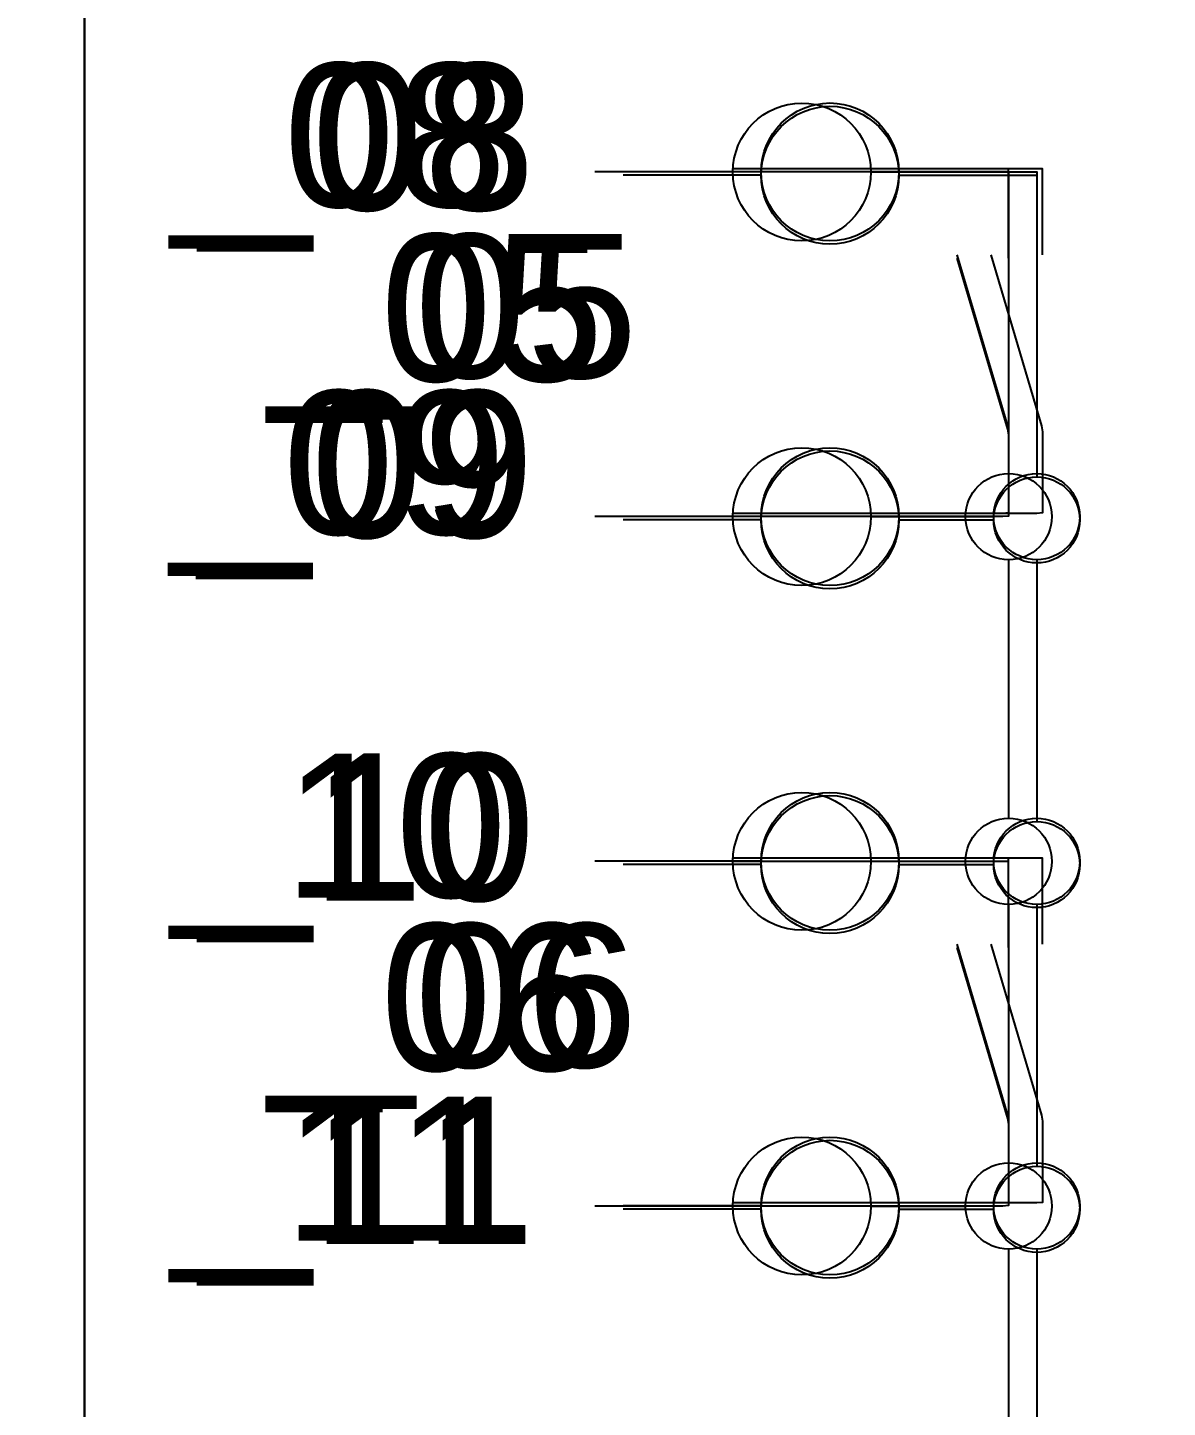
# Model space of a CAD drawing. Extents: x 1 to 47, y 1 to 35.
# Drawn here: x 40.5878 to 40.977, y 22.5932 to 23.0644 of the extents above; entities that cross this region are included whole.
import ezdxf

# ---------------------------------------------------------------- set-up
doc = ezdxf.new("R2010")
doc.units = 0
doc.header["$MEASUREMENT"] = 0
for name, color, linetype in [('9_03__2__42_UNIVERSAL_BINA', 7, 'CONTINUOUS'), ('9_04__3__63_UNIVERSAL_BINA', 7, 'CONTINUOUS'), ('9_05__4__84_UNIVERSAL_BINA', 7, 'CONTINUOUS'), ('9_06__5__21_UNIVERSAL_BINA', 7, 'CONTINUOUS'), ('9_07__6__21_UNIVERSAL_BINA', 7, 'CONTINUOUS'), ('9_08__7__21_UNIVERSAL_BINA', 7, 'CONTINUOUS'), ('9_09__8__42_UNIVERSAL_BINA', 7, 'CONTINUOUS'), ('9_10__9__42_UNIVERSAL_BINA', 7, 'CONTINUOUS'), ('9_11__A__63_UNIVERSAL_BINA', 7, 'CONTINUOUS'), ('9_13__C__24_ELECTROMECHANI', 7, 'CONTINUOUS'), ('9_14__D__36_ELECTROMECHANI', 7, 'CONTINUOUS'), ('9_15__E__48_ELECTROMECHANI', 7, 'CONTINUOUS')]:
    doc.layers.add(name, color=color, linetype=linetype)
doc.styles.add('ARIAL', font='arial.ttf')

msp = doc.modelspace()

# ---------------------------------------------------------------- linework, layer by layer
at = {"layer": '9_03__2__42_UNIVERSAL_BINA'}
msp.add_lwpolyline([(40.74598, 24.16587), (41.09263, 24.16587, -0.398142), (41.1083, 24.15104), (41.10842, 24.10171, -0.411696), (41.058, 24.05061), (41.01922, 24.04993, 0.408751), (40.98599, 24.01616), (40.98601, 21.2023, 0.419667), (41.01934, 21.16958), (41.05828, 21.1689, -0.411441), (41.10842, 21.11747), (41.10842, 21.0706, -0.402437), (41.09212, 21.05363), (40.74547, 21.05364, -0.4372), (40.72968, 21.07071), (40.72968, 21.11837, 0.414214), (40.67858, 21.16947), (40.64048, 21.16947, -0.41992), (40.60725, 21.20335), (40.60727, 24.01732, -0.419692), (40.6406, 24.05004), (40.67954, 24.05004, 0.399045), (40.72958, 24.09754), (40.72968, 24.14895, -0.402086)], format="xyb", close=True, dxfattribs=at)
for points in [[(40.83821, 23.01507), (40.79113, 23.01507)], [(40.88529, 23.01507), (40.93237, 23.01507), (40.93237, 22.91208)], [(40.83821, 22.89737), (40.79113, 22.89737)], [(40.88529, 22.89737), (40.91765, 22.89737)], [(40.93237, 22.88266), (40.93237, 22.79439)], [(40.83821, 22.77968), (40.79113, 22.77968)], [(40.88529, 22.77968), (40.91765, 22.77967)], [(40.93237, 22.76496), (40.93237, 22.67669)], [(40.83821, 22.66198), (40.79113, 22.66198)], [(40.88529, 22.66198), (40.91765, 22.66198)], [(40.93237, 22.64727), (40.93237, 22.55899)]]:
    msp.add_lwpolyline(points, dxfattribs=at)
for centre, radius in [((40.86177, 23.01507), 0.02354), ((40.86177, 22.89737), 0.02354), ((40.93239, 22.89737), 0.01471), ((40.86177, 22.77968), 0.02354), ((40.93239, 22.77967), 0.01471), ((40.86177, 22.66198), 0.02354), ((40.93239, 22.66198), 0.01471)]:
    msp.add_circle(centre, radius, dxfattribs=at)
at = {"layer": '9_04__3__63_UNIVERSAL_BINA'}
for points in [[(40.36724, 24.16587), (40.71389, 24.16587, -0.398142), (40.72956, 24.15104), (40.72968, 24.10171, -0.411696), (40.67926, 24.05061), (40.64048, 24.04993, 0.408751), (40.60725, 24.01616), (40.60727, 21.2023, 0.419667), (40.6406, 21.16958), (40.67954, 21.1689, -0.411441), (40.72968, 21.11747), (40.72968, 21.0706, -0.402437), (40.71338, 21.05363), (40.36673, 21.05364, -0.4372), (40.35094, 21.07071), (40.35094, 21.11837, 0.414214), (40.29984, 21.16947), (40.26174, 21.16947, -0.41992), (40.22851, 21.20335), (40.22853, 24.01732, -0.419692), (40.26186, 24.05004), (40.3008, 24.05004, 0.399045), (40.35085, 24.09754), (40.35094, 24.14895, -0.402086)], [(40.74598, 24.16587), (41.09263, 24.16587, -0.398142), (41.1083, 24.15104), (41.10842, 24.10171, -0.411696), (41.058, 24.05061), (41.01922, 24.04993, 0.408751), (40.98599, 24.01616), (40.98601, 21.2023, 0.419667), (41.01934, 21.16958), (41.05828, 21.1689, -0.411441), (41.10842, 21.11747), (41.10842, 21.0706, -0.402437), (41.09212, 21.05363), (40.74547, 21.05364, -0.4372), (40.72968, 21.07071), (40.72968, 21.11837, 0.414214), (40.67858, 21.16947), (40.64048, 21.16947, -0.41992), (40.60725, 21.20335), (40.60727, 24.01732, -0.419692), (40.6406, 24.05004), (40.67954, 24.05004, 0.399045), (40.72958, 24.09754), (40.72968, 24.14895, -0.402086)]]:
    msp.add_lwpolyline(points, format="xyb", close=True, dxfattribs=at)
for points in [[(40.83821, 23.01507), (40.79113, 23.01507)], [(40.88529, 23.01507), (40.93237, 23.01507), (40.93237, 22.91208)], [(40.83821, 22.89737), (40.79113, 22.89737)], [(40.88529, 22.89737), (40.91765, 22.89737)], [(40.93237, 22.88266), (40.93237, 22.79439)], [(40.83821, 22.77968), (40.79113, 22.77968)], [(40.88529, 22.77968), (40.91765, 22.77967)], [(40.93237, 22.76496), (40.93237, 22.67669)], [(40.83821, 22.66198), (40.79113, 22.66198)], [(40.88529, 22.66198), (40.91765, 22.66198)], [(40.93237, 22.64727), (40.93237, 22.55899)]]:
    msp.add_lwpolyline(points, dxfattribs=at)
for centre, radius in [((40.86177, 23.01507), 0.02354), ((40.86177, 22.89737), 0.02354), ((40.93239, 22.89737), 0.01471), ((40.86177, 22.77968), 0.02354), ((40.93239, 22.77967), 0.01471), ((40.86177, 22.66198), 0.02354), ((40.93239, 22.66198), 0.01471)]:
    msp.add_circle(centre, radius, dxfattribs=at)
at = {"layer": '9_05__4__84_UNIVERSAL_BINA'}
for points in [[(40.36724, 24.16587), (40.71389, 24.16587, -0.398142), (40.72956, 24.15104), (40.72968, 24.10171, -0.411696), (40.67926, 24.05061), (40.64048, 24.04993, 0.408751), (40.60725, 24.01616), (40.60727, 21.2023, 0.419667), (40.6406, 21.16958), (40.67954, 21.1689, -0.411441), (40.72968, 21.11747), (40.72968, 21.0706, -0.402437), (40.71338, 21.05363), (40.36673, 21.05364, -0.4372), (40.35094, 21.07071), (40.35094, 21.11837, 0.414214), (40.29984, 21.16947), (40.26174, 21.16947, -0.41992), (40.22851, 21.20335), (40.22853, 24.01732, -0.419692), (40.26186, 24.05004), (40.3008, 24.05004, 0.399045), (40.35085, 24.09754), (40.35094, 24.14895, -0.402086)], [(40.74598, 24.16587), (41.09263, 24.16587, -0.398142), (41.1083, 24.15104), (41.10842, 24.10171, -0.411696), (41.058, 24.05061), (41.01922, 24.04993, 0.408751), (40.98599, 24.01616), (40.98601, 21.2023, 0.419667), (41.01934, 21.16958), (41.05828, 21.1689, -0.411441), (41.10842, 21.11747), (41.10842, 21.0706, -0.402437), (41.09212, 21.05363), (40.74547, 21.05364, -0.4372), (40.72968, 21.07071), (40.72968, 21.11837, 0.414214), (40.67858, 21.16947), (40.64048, 21.16947, -0.41992), (40.60725, 21.20335), (40.60727, 24.01732, -0.419692), (40.6406, 24.05004), (40.67954, 24.05004, 0.399045), (40.72958, 24.09754), (40.72968, 24.14895, -0.402086)]]:
    msp.add_lwpolyline(points, format="xyb", close=True, dxfattribs=at)
for points in [[(40.83821, 23.01395), (40.79113, 23.01395)], [(40.88529, 23.01395), (40.93237, 23.01395), (40.93237, 22.91097)], [(40.83821, 22.89625), (40.79113, 22.89625)], [(40.88529, 22.89625), (40.91765, 22.89625)], [(40.93237, 22.88154), (40.93237, 22.79327)], [(40.83821, 22.77856), (40.79113, 22.77856)], [(40.88529, 22.77856), (40.91765, 22.77856)], [(40.93237, 22.76384), (40.93237, 22.67557)], [(40.83821, 22.66086), (40.79113, 22.66086)], [(40.88529, 22.66086), (40.91765, 22.66086)], [(40.93237, 22.64615), (40.93237, 22.55787)]]:
    msp.add_lwpolyline(points, dxfattribs=at)
for centre, radius in [((40.86177, 23.01395), 0.02354), ((40.86177, 22.89625), 0.02354), ((40.93239, 22.89625), 0.01471), ((40.86177, 22.77856), 0.02354), ((40.93239, 22.77856), 0.01471), ((40.86177, 22.66086), 0.02354), ((40.93239, 22.66086), 0.01471)]:
    msp.add_circle(centre, radius, dxfattribs=at)
at = {"layer": '9_06__5__21_UNIVERSAL_BINA'}
msp.add_lwpolyline([(40.74598, 24.16587), (41.09263, 24.16587, -0.398142), (41.1083, 24.15104), (41.10842, 24.10171, -0.411696), (41.058, 24.05061), (41.01922, 24.04993, 0.408751), (40.98599, 24.01616), (40.98601, 21.2023, 0.419667), (41.01934, 21.16958), (41.05828, 21.1689, -0.411441), (41.10842, 21.11747), (41.10842, 21.0706, -0.402437), (41.09212, 21.05363), (40.74547, 21.05364, -0.4372), (40.72968, 21.07071), (40.72968, 21.11837, 0.414214), (40.67858, 21.16947), (40.64048, 21.16947, -0.41992), (40.60725, 21.20335), (40.60727, 24.01732, -0.419692), (40.6406, 24.05004), (40.67954, 24.05004, 0.399045), (40.72958, 24.09754), (40.72968, 24.14895, -0.402086)], format="xyb", close=True, dxfattribs=at)
for points in [[(40.93438, 22.98675), (40.93438, 23.01618), (40.84022, 23.01618)], [(40.91672, 22.98675), (40.934, 22.92834), (40.93438, 22.92634), (40.93438, 22.92307), (40.93438, 22.91862), (40.93438, 22.91356), (40.93438, 22.90845), (40.93438, 22.90041), (40.93438, 22.89861), (40.93237, 22.89848), (40.84022, 22.89848)], [(40.93438, 22.75136), (40.93438, 22.78078), (40.84022, 22.78078)], [(40.91672, 22.75136), (40.934, 22.69295), (40.93438, 22.69094), (40.93438, 22.68767), (40.93438, 22.68322), (40.93438, 22.67816), (40.93438, 22.67306), (40.93438, 22.66501), (40.93438, 22.66321), (40.93237, 22.66308), (40.84022, 22.66308)]]:
    msp.add_lwpolyline(points, dxfattribs=at)
at = {"layer": '9_07__6__21_UNIVERSAL_BINA'}
for points in [[(40.36724, 24.16587), (40.71389, 24.16587, -0.398142), (40.72956, 24.15104), (40.72968, 24.10171, -0.411696), (40.67926, 24.05061), (40.64048, 24.04993, 0.408751), (40.60725, 24.01616), (40.60727, 21.2023, 0.419667), (40.6406, 21.16958), (40.67954, 21.1689, -0.411441), (40.72968, 21.11747), (40.72968, 21.0706, -0.402437), (40.71338, 21.05363), (40.36673, 21.05364, -0.4372), (40.35094, 21.07071), (40.35094, 21.11837, 0.414214), (40.29984, 21.16947), (40.26174, 21.16947, -0.41992), (40.22851, 21.20335), (40.22853, 24.01732, -0.419692), (40.26186, 24.05004), (40.3008, 24.05004, 0.399045), (40.35085, 24.09754), (40.35094, 24.14895, -0.402086)], [(40.74598, 24.16587), (41.09263, 24.16587, -0.398142), (41.1083, 24.15104), (41.10842, 24.10171, -0.411696), (41.058, 24.05061), (41.01922, 24.04993, 0.408751), (40.98599, 24.01616), (40.98601, 21.2023, 0.419667), (41.01934, 21.16958), (41.05828, 21.1689, -0.411441), (41.10842, 21.11747), (41.10842, 21.0706, -0.402437), (41.09212, 21.05363), (40.74547, 21.05364, -0.4372), (40.72968, 21.07071), (40.72968, 21.11837, 0.414214), (40.67858, 21.16947), (40.64048, 21.16947, -0.41992), (40.60725, 21.20335), (40.60727, 24.01732, -0.419692), (40.6406, 24.05004), (40.67954, 24.05004, 0.399045), (40.72958, 24.09754), (40.72968, 24.14895, -0.402086)]]:
    msp.add_lwpolyline(points, format="xyb", close=True, dxfattribs=at)
for points in [[(40.92276, 22.98673), (40.92276, 23.01615), (40.8286, 23.01615)], [(40.90511, 22.98673), (40.92238, 22.92832), (40.92276, 22.92631), (40.92276, 22.92304), (40.92276, 22.91859), (40.92276, 22.91353), (40.92276, 22.90843), (40.92276, 22.90038), (40.92276, 22.89858), (40.92075, 22.89845), (40.8286, 22.89845)], [(40.92276, 22.75133), (40.92276, 22.78075), (40.8286, 22.78075)], [(40.90511, 22.75133), (40.92238, 22.69292), (40.92276, 22.69091), (40.92276, 22.68764), (40.92276, 22.68319), (40.92276, 22.67813), (40.92276, 22.67303), (40.92276, 22.66499), (40.92276, 22.66319), (40.92075, 22.66305), (40.8286, 22.66305)]]:
    msp.add_lwpolyline(points, dxfattribs=at)
at = {"layer": '9_08__7__21_UNIVERSAL_BINA'}
for points in [[(40.36724, 24.16587), (40.71389, 24.16587, -0.398142), (40.72956, 24.15104), (40.72968, 24.10171, -0.411696), (40.67926, 24.05061), (40.64048, 24.04993, 0.408751), (40.60725, 24.01616), (40.60727, 21.2023, 0.419667), (40.6406, 21.16958), (40.67954, 21.1689, -0.411441), (40.72968, 21.11747), (40.72968, 21.0706, -0.402437), (40.71338, 21.05363), (40.36673, 21.05364, -0.4372), (40.35094, 21.07071), (40.35094, 21.11837, 0.414214), (40.29984, 21.16947), (40.26174, 21.16947, -0.41992), (40.22851, 21.20335), (40.22853, 24.01732, -0.419692), (40.26186, 24.05004), (40.3008, 24.05004, 0.399045), (40.35085, 24.09754), (40.35094, 24.14895, -0.402086)], [(40.74598, 24.16587), (41.09263, 24.16587, -0.398142), (41.1083, 24.15104), (41.10842, 24.10171, -0.411696), (41.058, 24.05061), (41.01922, 24.04993, 0.408751), (40.98599, 24.01616), (40.98601, 21.2023, 0.419667), (41.01934, 21.16958), (41.05828, 21.1689, -0.411441), (41.10842, 21.11747), (41.10842, 21.0706, -0.402437), (41.09212, 21.05363), (40.74547, 21.05364, -0.4372), (40.72968, 21.07071), (40.72968, 21.11837, 0.414214), (40.67858, 21.16947), (40.64048, 21.16947, -0.41992), (40.60725, 21.20335), (40.60727, 24.01732, -0.419692), (40.6406, 24.05004), (40.67954, 24.05004, 0.399045), (40.72958, 24.09754), (40.72968, 24.14895, -0.402086)]]:
    msp.add_lwpolyline(points, format="xyb", close=True, dxfattribs=at)
for points in [[(40.92276, 22.98563), (40.92276, 23.01506), (40.8286, 23.01506)], [(40.90511, 22.98563), (40.92238, 22.92722), (40.92276, 22.92522), (40.92276, 22.92195), (40.92276, 22.9175), (40.92276, 22.91244), (40.92276, 22.90734), (40.92276, 22.89929), (40.92276, 22.89749), (40.92075, 22.89736), (40.8286, 22.89736)], [(40.92276, 22.75024), (40.92276, 22.77966), (40.8286, 22.77966)], [(40.90511, 22.75024), (40.92238, 22.69183), (40.92276, 22.68982), (40.92276, 22.68655), (40.92276, 22.6821), (40.92276, 22.67704), (40.92276, 22.67194), (40.92276, 22.66389), (40.92276, 22.66209), (40.92075, 22.66196), (40.8286, 22.66196)]]:
    msp.add_lwpolyline(points, dxfattribs=at)
at = {"layer": '9_09__8__42_UNIVERSAL_BINA'}
for points in [[(40.36724, 24.16587), (40.71389, 24.16587, -0.398142), (40.72956, 24.15104), (40.72968, 24.10171, -0.411696), (40.67926, 24.05061), (40.64048, 24.04993, 0.408751), (40.60725, 24.01616), (40.60727, 21.2023, 0.419667), (40.6406, 21.16958), (40.67954, 21.1689, -0.411441), (40.72968, 21.11747), (40.72968, 21.0706, -0.402437), (40.71338, 21.05363), (40.36673, 21.05364, -0.4372), (40.35094, 21.07071), (40.35094, 21.11837, 0.414214), (40.29984, 21.16947), (40.26174, 21.16947, -0.41992), (40.22851, 21.20335), (40.22853, 24.01732, -0.419692), (40.26186, 24.05004), (40.3008, 24.05004, 0.399045), (40.35085, 24.09754), (40.35094, 24.14895, -0.402086)], [(40.74598, 24.16587), (41.09263, 24.16587, -0.398142), (41.1083, 24.15104), (41.10842, 24.10171, -0.411696), (41.058, 24.05061), (41.01922, 24.04993, 0.408751), (40.98599, 24.01616), (40.98601, 21.2023, 0.419667), (41.01934, 21.16958), (41.05828, 21.1689, -0.411441), (41.10842, 21.11747), (41.10842, 21.0706, -0.402437), (41.09212, 21.05363), (40.74547, 21.05364, -0.4372), (40.72968, 21.07071), (40.72968, 21.11837, 0.414214), (40.67858, 21.16947), (40.64048, 21.16947, -0.41992), (40.60725, 21.20335), (40.60727, 24.01732, -0.419692), (40.6406, 24.05004), (40.67954, 24.05004, 0.399045), (40.72958, 24.09754), (40.72968, 24.14895, -0.402086)]]:
    msp.add_lwpolyline(points, format="xyb", close=True, dxfattribs=at)
for points in [[(40.83821, 23.01507), (40.79113, 23.01507)], [(40.88529, 23.01507), (40.93237, 23.01507), (40.93237, 22.91208)], [(40.83821, 22.89737), (40.79113, 22.89737)], [(40.88529, 22.89737), (40.91765, 22.89737)], [(40.93237, 22.88266), (40.93237, 22.79439)], [(40.83821, 22.77968), (40.79113, 22.77968)], [(40.88529, 22.77968), (40.91765, 22.77967)], [(40.93237, 22.76496), (40.93237, 22.67669)], [(40.83821, 22.66198), (40.79113, 22.66198)], [(40.88529, 22.66198), (40.91765, 22.66198)], [(40.93237, 22.64727), (40.93237, 22.55899)]]:
    msp.add_lwpolyline(points, dxfattribs=at)
for centre, radius in [((40.86177, 23.01507), 0.02354), ((40.86177, 22.89737), 0.02354), ((40.93239, 22.89737), 0.01471), ((40.86177, 22.77968), 0.02354), ((40.93239, 22.77967), 0.01471), ((40.86177, 22.66198), 0.02354), ((40.93239, 22.66198), 0.01471)]:
    msp.add_circle(centre, radius, dxfattribs=at)
at = {"layer": '9_10__9__42_UNIVERSAL_BINA'}
for points in [[(40.36724, 24.16587), (40.71389, 24.16587, -0.398142), (40.72956, 24.15104), (40.72968, 24.10171, -0.411696), (40.67926, 24.05061), (40.64048, 24.04993, 0.408751), (40.60725, 24.01616), (40.60727, 21.2023, 0.419667), (40.6406, 21.16958), (40.67954, 21.1689, -0.411441), (40.72968, 21.11747), (40.72968, 21.0706, -0.402437), (40.71338, 21.05363), (40.36673, 21.05364, -0.4372), (40.35094, 21.07071), (40.35094, 21.11837, 0.414214), (40.29984, 21.16947), (40.26174, 21.16947, -0.41992), (40.22851, 21.20335), (40.22853, 24.01732, -0.419692), (40.26186, 24.05004), (40.3008, 24.05004, 0.399045), (40.35085, 24.09754), (40.35094, 24.14895, -0.402086)], [(40.74598, 24.16587), (41.09263, 24.16587, -0.398142), (41.1083, 24.15104), (41.10842, 24.10171, -0.411696), (41.058, 24.05061), (41.01922, 24.04993, 0.408751), (40.98599, 24.01616), (40.98601, 21.2023, 0.419667), (41.01934, 21.16958), (41.05828, 21.1689, -0.411441), (41.10842, 21.11747), (41.10842, 21.0706, -0.402437), (41.09212, 21.05363), (40.74547, 21.05364, -0.4372), (40.72968, 21.07071), (40.72968, 21.11837, 0.414214), (40.67858, 21.16947), (40.64048, 21.16947, -0.41992), (40.60725, 21.20335), (40.60727, 24.01732, -0.419692), (40.6406, 24.05004), (40.67954, 24.05004, 0.399045), (40.72958, 24.09754), (40.72968, 24.14895, -0.402086)]]:
    msp.add_lwpolyline(points, format="xyb", close=True, dxfattribs=at)
for points in [[(40.8286, 23.01506), (40.78152, 23.01506)], [(40.87568, 23.01506), (40.92276, 23.01506), (40.92276, 22.91207)], [(40.8286, 22.89736), (40.78152, 22.89736)], [(40.87568, 22.89736), (40.90805, 22.89736)], [(40.92276, 22.88265), (40.92276, 22.79438)], [(40.8286, 22.77967), (40.78152, 22.77967)], [(40.87568, 22.77967), (40.90805, 22.77966)], [(40.92276, 22.76495), (40.92276, 22.67668)], [(40.8286, 22.66197), (40.78152, 22.66197)], [(40.87568, 22.66197), (40.90805, 22.66197)], [(40.92276, 22.64725), (40.92276, 22.55898)]]:
    msp.add_lwpolyline(points, dxfattribs=at)
for centre, radius in [((40.85217, 23.01506), 0.02354), ((40.85217, 22.89736), 0.02354), ((40.92279, 22.89736), 0.01471), ((40.85217, 22.77967), 0.02354), ((40.92279, 22.77966), 0.01471), ((40.85217, 22.66197), 0.02354), ((40.92279, 22.66197), 0.01471)]:
    msp.add_circle(centre, radius, dxfattribs=at)
at = {"layer": '9_11__A__63_UNIVERSAL_BINA'}
for points in [[(40.36724, 24.16587), (40.71389, 24.16587, -0.398142), (40.72956, 24.15104), (40.72968, 24.10171, -0.411696), (40.67926, 24.05061), (40.64048, 24.04993, 0.408751), (40.60725, 24.01616), (40.60727, 21.2023, 0.419667), (40.6406, 21.16958), (40.67954, 21.1689, -0.411441), (40.72968, 21.11747), (40.72968, 21.0706, -0.402437), (40.71338, 21.05363), (40.36673, 21.05364, -0.4372), (40.35094, 21.07071), (40.35094, 21.11837, 0.414214), (40.29984, 21.16947), (40.26174, 21.16947, -0.41992), (40.22851, 21.20335), (40.22853, 24.01732, -0.419692), (40.26186, 24.05004), (40.3008, 24.05004, 0.399045), (40.35085, 24.09754), (40.35094, 24.14895, -0.402086)], [(40.74598, 24.16587), (41.09263, 24.16587, -0.398142), (41.1083, 24.15104), (41.10842, 24.10171, -0.411696), (41.058, 24.05061), (41.01922, 24.04993, 0.408751), (40.98599, 24.01616), (40.98601, 21.2023, 0.419667), (41.01934, 21.16958), (41.05828, 21.1689, -0.411441), (41.10842, 21.11747), (41.10842, 21.0706, -0.402437), (41.09212, 21.05363), (40.74547, 21.05364, -0.4372), (40.72968, 21.07071), (40.72968, 21.11837, 0.414214), (40.67858, 21.16947), (40.64048, 21.16947, -0.41992), (40.60725, 21.20335), (40.60727, 24.01732, -0.419692), (40.6406, 24.05004), (40.67954, 24.05004, 0.399045), (40.72958, 24.09754), (40.72968, 24.14895, -0.402086)]]:
    msp.add_lwpolyline(points, format="xyb", close=True, dxfattribs=at)
for points in [[(40.83821, 23.01507), (40.79113, 23.01507)], [(40.88529, 23.01507), (40.93237, 23.01507), (40.93237, 22.91208)], [(40.83821, 22.89737), (40.79113, 22.89737)], [(40.88529, 22.89737), (40.91765, 22.89737)], [(40.93237, 22.88266), (40.93237, 22.79439)], [(40.83821, 22.77968), (40.79113, 22.77968)], [(40.88529, 22.77968), (40.91765, 22.77967)], [(40.93237, 22.76496), (40.93237, 22.67669)], [(40.83821, 22.66198), (40.79113, 22.66198)], [(40.88529, 22.66198), (40.91765, 22.66198)], [(40.93237, 22.64727), (40.93237, 22.55899)]]:
    msp.add_lwpolyline(points, dxfattribs=at)
for centre, radius in [((40.86177, 23.01507), 0.02354), ((40.86177, 22.89737), 0.02354), ((40.93239, 22.89737), 0.01471), ((40.86177, 22.77968), 0.02354), ((40.93239, 22.77967), 0.01471), ((40.86177, 22.66198), 0.02354), ((40.93239, 22.66198), 0.01471)]:
    msp.add_circle(centre, radius, dxfattribs=at)
at = {"layer": '9_13__C__24_ELECTROMECHANI'}
msp.add_lwpolyline([(40.74598, 24.16587), (41.09263, 24.16587, -0.398142), (41.1083, 24.15104), (41.10842, 24.10171, -0.411696), (41.058, 24.05061), (41.01922, 24.04993, 0.408751), (40.98599, 24.01616), (40.98601, 21.2023, 0.419667), (41.01934, 21.16958), (41.05828, 21.1689, -0.411441), (41.10842, 21.11747), (41.10842, 21.0706, -0.402437), (41.09212, 21.05363), (40.74547, 21.05364, -0.4372), (40.72968, 21.07071), (40.72968, 21.11837, 0.414214), (40.67858, 21.16947), (40.64048, 21.16947, -0.41992), (40.60725, 21.20335), (40.60727, 24.01732, -0.419692), (40.6406, 24.05004), (40.67954, 24.05004, 0.399045), (40.72958, 24.09754), (40.72968, 24.14895, -0.402086)], format="xyb", close=True, dxfattribs=at)
for points in [[(40.92276, 22.98563), (40.92276, 23.01506), (40.8286, 23.01506)], [(40.90511, 22.98563), (40.92238, 22.92722), (40.92276, 22.92522), (40.92276, 22.92195), (40.92276, 22.9175), (40.92276, 22.91244), (40.92276, 22.90734), (40.92276, 22.89929), (40.92276, 22.89749), (40.92075, 22.89736), (40.8286, 22.89736)], [(40.92276, 22.75024), (40.92276, 22.77966), (40.8286, 22.77966)], [(40.90511, 22.75024), (40.92238, 22.69183), (40.92276, 22.68982), (40.92276, 22.68655), (40.92276, 22.6821), (40.92276, 22.67704), (40.92276, 22.67194), (40.92276, 22.66389), (40.92276, 22.66209), (40.92075, 22.66196), (40.8286, 22.66196)]]:
    msp.add_lwpolyline(points, dxfattribs=at)
at = {"layer": '9_14__D__36_ELECTROMECHANI'}
for points in [[(40.36724, 24.16587), (40.71389, 24.16587, -0.398142), (40.72956, 24.15104), (40.72968, 24.10171, -0.411696), (40.67926, 24.05061), (40.64048, 24.04993, 0.408751), (40.60725, 24.01616), (40.60727, 21.2023, 0.419667), (40.6406, 21.16958), (40.67954, 21.1689, -0.411441), (40.72968, 21.11747), (40.72968, 21.0706, -0.402437), (40.71338, 21.05363), (40.36673, 21.05364, -0.4372), (40.35094, 21.07071), (40.35094, 21.11837, 0.414214), (40.29984, 21.16947), (40.26174, 21.16947, -0.41992), (40.22851, 21.20335), (40.22853, 24.01732, -0.419692), (40.26186, 24.05004), (40.3008, 24.05004, 0.399045), (40.35085, 24.09754), (40.35094, 24.14895, -0.402086)], [(40.74598, 24.16587), (41.09263, 24.16587, -0.398142), (41.1083, 24.15104), (41.10842, 24.10171, -0.411696), (41.058, 24.05061), (41.01922, 24.04993, 0.408751), (40.98599, 24.01616), (40.98601, 21.2023, 0.419667), (41.01934, 21.16958), (41.05828, 21.1689, -0.411441), (41.10842, 21.11747), (41.10842, 21.0706, -0.402437), (41.09212, 21.05363), (40.74547, 21.05364, -0.4372), (40.72968, 21.07071), (40.72968, 21.11837, 0.414214), (40.67858, 21.16947), (40.64048, 21.16947, -0.41992), (40.60725, 21.20335), (40.60727, 24.01732, -0.419692), (40.6406, 24.05004), (40.67954, 24.05004, 0.399045), (40.72958, 24.09754), (40.72968, 24.14895, -0.402086)]]:
    msp.add_lwpolyline(points, format="xyb", close=True, dxfattribs=at)
for points in [[(40.92276, 22.98563), (40.92276, 23.01506), (40.8286, 23.01506)], [(40.90511, 22.98563), (40.92238, 22.92722), (40.92276, 22.92522), (40.92276, 22.92195), (40.92276, 22.9175), (40.92276, 22.91244), (40.92276, 22.90734), (40.92276, 22.89929), (40.92276, 22.89749), (40.92075, 22.89736), (40.8286, 22.89736)], [(40.92276, 22.75024), (40.92276, 22.77966), (40.8286, 22.77966)], [(40.90511, 22.75024), (40.92238, 22.69183), (40.92276, 22.68982), (40.92276, 22.68655), (40.92276, 22.6821), (40.92276, 22.67704), (40.92276, 22.67194), (40.92276, 22.66389), (40.92276, 22.66209), (40.92075, 22.66196), (40.8286, 22.66196)]]:
    msp.add_lwpolyline(points, dxfattribs=at)
at = {"layer": '9_15__E__48_ELECTROMECHANI'}
for points in [[(40.36724, 24.16587), (40.71389, 24.16587, -0.398142), (40.72956, 24.15104), (40.72968, 24.10171, -0.411696), (40.67926, 24.05061), (40.64048, 24.04993, 0.408751), (40.60725, 24.01616), (40.60727, 21.2023, 0.419667), (40.6406, 21.16958), (40.67954, 21.1689, -0.411441), (40.72968, 21.11747), (40.72968, 21.0706, -0.402437), (40.71338, 21.05363), (40.36673, 21.05364, -0.4372), (40.35094, 21.07071), (40.35094, 21.11837, 0.414214), (40.29984, 21.16947), (40.26174, 21.16947, -0.41992), (40.22851, 21.20335), (40.22853, 24.01732, -0.419692), (40.26186, 24.05004), (40.3008, 24.05004, 0.399045), (40.35085, 24.09754), (40.35094, 24.14895, -0.402086)], [(40.74598, 24.16587), (41.09263, 24.16587, -0.398142), (41.1083, 24.15104), (41.10842, 24.10171, -0.411696), (41.058, 24.05061), (41.01922, 24.04993, 0.408751), (40.98599, 24.01616), (40.98601, 21.2023, 0.419667), (41.01934, 21.16958), (41.05828, 21.1689, -0.411441), (41.10842, 21.11747), (41.10842, 21.0706, -0.402437), (41.09212, 21.05363), (40.74547, 21.05364, -0.4372), (40.72968, 21.07071), (40.72968, 21.11837, 0.414214), (40.67858, 21.16947), (40.64048, 21.16947, -0.41992), (40.60725, 21.20335), (40.60727, 24.01732, -0.419692), (40.6406, 24.05004), (40.67954, 24.05004, 0.399045), (40.72958, 24.09754), (40.72968, 24.14895, -0.402086)]]:
    msp.add_lwpolyline(points, format="xyb", close=True, dxfattribs=at)
for points in [[(40.92276, 22.98675), (40.92276, 23.01618), (40.8286, 23.01618)], [(40.90511, 22.98675), (40.92238, 22.92834), (40.92276, 22.92634), (40.92276, 22.92307), (40.92276, 22.91862), (40.92276, 22.91356), (40.92276, 22.90846), (40.92276, 22.90041), (40.92276, 22.89861), (40.92075, 22.89848), (40.8286, 22.89848)], [(40.92276, 22.75136), (40.92276, 22.78078), (40.8286, 22.78078)], [(40.90511, 22.75136), (40.92238, 22.69295), (40.92276, 22.69094), (40.92276, 22.68767), (40.92276, 22.68322), (40.92276, 22.67816), (40.92276, 22.67306), (40.92276, 22.66502), (40.92276, 22.66321), (40.92075, 22.66308), (40.8286, 22.66308)]]:
    msp.add_lwpolyline(points, dxfattribs=at)

# ---------------------------------------------------------------- texts
at = {"layer": '9_03__2__42_UNIVERSAL_BINA', "style": 'ARIAL'}
for s, p in [('_08', (40.64654, 23.0031)), ('_09', (40.64627, 22.89127)), ('_10', (40.64654, 22.76732)), ('_11', (40.64654, 22.6501))]:
    msp.add_text(s, height=0.049167, dxfattribs=at).set_placement(p)
at = {"layer": '9_04__3__63_UNIVERSAL_BINA', "style": 'ARIAL'}
for s, p in [('_08', (40.64654, 23.0031)), ('_09', (40.64627, 22.89127)), ('_10', (40.64654, 22.76732)), ('_11', (40.64654, 22.6501))]:
    msp.add_text(s, height=0.049167, dxfattribs=at).set_placement(p)
at = {"layer": '9_05__4__84_UNIVERSAL_BINA', "style": 'ARIAL'}
for s, p in [('_08', (40.64654, 23.00199)), ('_09', (40.64627, 22.89016)), ('_10', (40.64654, 22.7662)), ('_11', (40.64654, 22.64899))]:
    msp.add_text(s, height=0.049167, dxfattribs=at).set_placement(p)
at = {"layer": '9_06__5__21_UNIVERSAL_BINA', "style": 'ARIAL'}
for s, p in [('_05', (40.68164, 22.94469)), ('_06', (40.68164, 22.70929))]:
    msp.add_text(s, height=0.049167, dxfattribs=at).set_placement(p)
at = {"layer": '9_07__6__21_UNIVERSAL_BINA', "style": 'ARIAL'}
for s, p in [('_05', (40.67002, 22.94467)), ('_06', (40.67002, 22.70927))]:
    msp.add_text(s, height=0.049167, dxfattribs=at).set_placement(p)
at = {"layer": '9_08__7__21_UNIVERSAL_BINA', "style": 'ARIAL'}
for s, p in [('_05', (40.67002, 22.94357)), ('_06', (40.67002, 22.70817))]:
    msp.add_text(s, height=0.049167, dxfattribs=at).set_placement(p)
at = {"layer": '9_09__8__42_UNIVERSAL_BINA', "style": 'ARIAL'}
for s, p in [('_08', (40.64654, 23.0031)), ('_09', (40.64627, 22.89127)), ('_10', (40.64654, 22.76732)), ('_11', (40.64654, 22.6501))]:
    msp.add_text(s, height=0.049167, dxfattribs=at).set_placement(p)
at = {"layer": '9_10__9__42_UNIVERSAL_BINA', "style": 'ARIAL'}
for s, p in [('_08', (40.63694, 23.00309)), ('_09', (40.63667, 22.89126)), ('_10', (40.63693, 22.76731)), ('_11', (40.63693, 22.65009))]:
    msp.add_text(s, height=0.049167, dxfattribs=at).set_placement(p)
at = {"layer": '9_11__A__63_UNIVERSAL_BINA', "style": 'ARIAL'}
for s, p in [('_08', (40.64654, 23.0031)), ('_09', (40.64627, 22.89127)), ('_10', (40.64654, 22.76732)), ('_11', (40.64654, 22.6501))]:
    msp.add_text(s, height=0.049167, dxfattribs=at).set_placement(p)
at = {"layer": '9_13__C__24_ELECTROMECHANI', "style": 'ARIAL'}
for s, p in [('_05', (40.67002, 22.94357)), ('_06', (40.67002, 22.70817))]:
    msp.add_text(s, height=0.049167, dxfattribs=at).set_placement(p)
at = {"layer": '9_14__D__36_ELECTROMECHANI', "style": 'ARIAL'}
for s, p in [('_05', (40.67002, 22.94357)), ('_06', (40.67002, 22.70817))]:
    msp.add_text(s, height=0.049167, dxfattribs=at).set_placement(p)
at = {"layer": '9_15__E__48_ELECTROMECHANI', "style": 'ARIAL'}
for s, p in [('_05', (40.67002, 22.94469)), ('_06', (40.67002, 22.7093))]:
    msp.add_text(s, height=0.049167, dxfattribs=at).set_placement(p)

doc.saveas('drawing.dxf')
